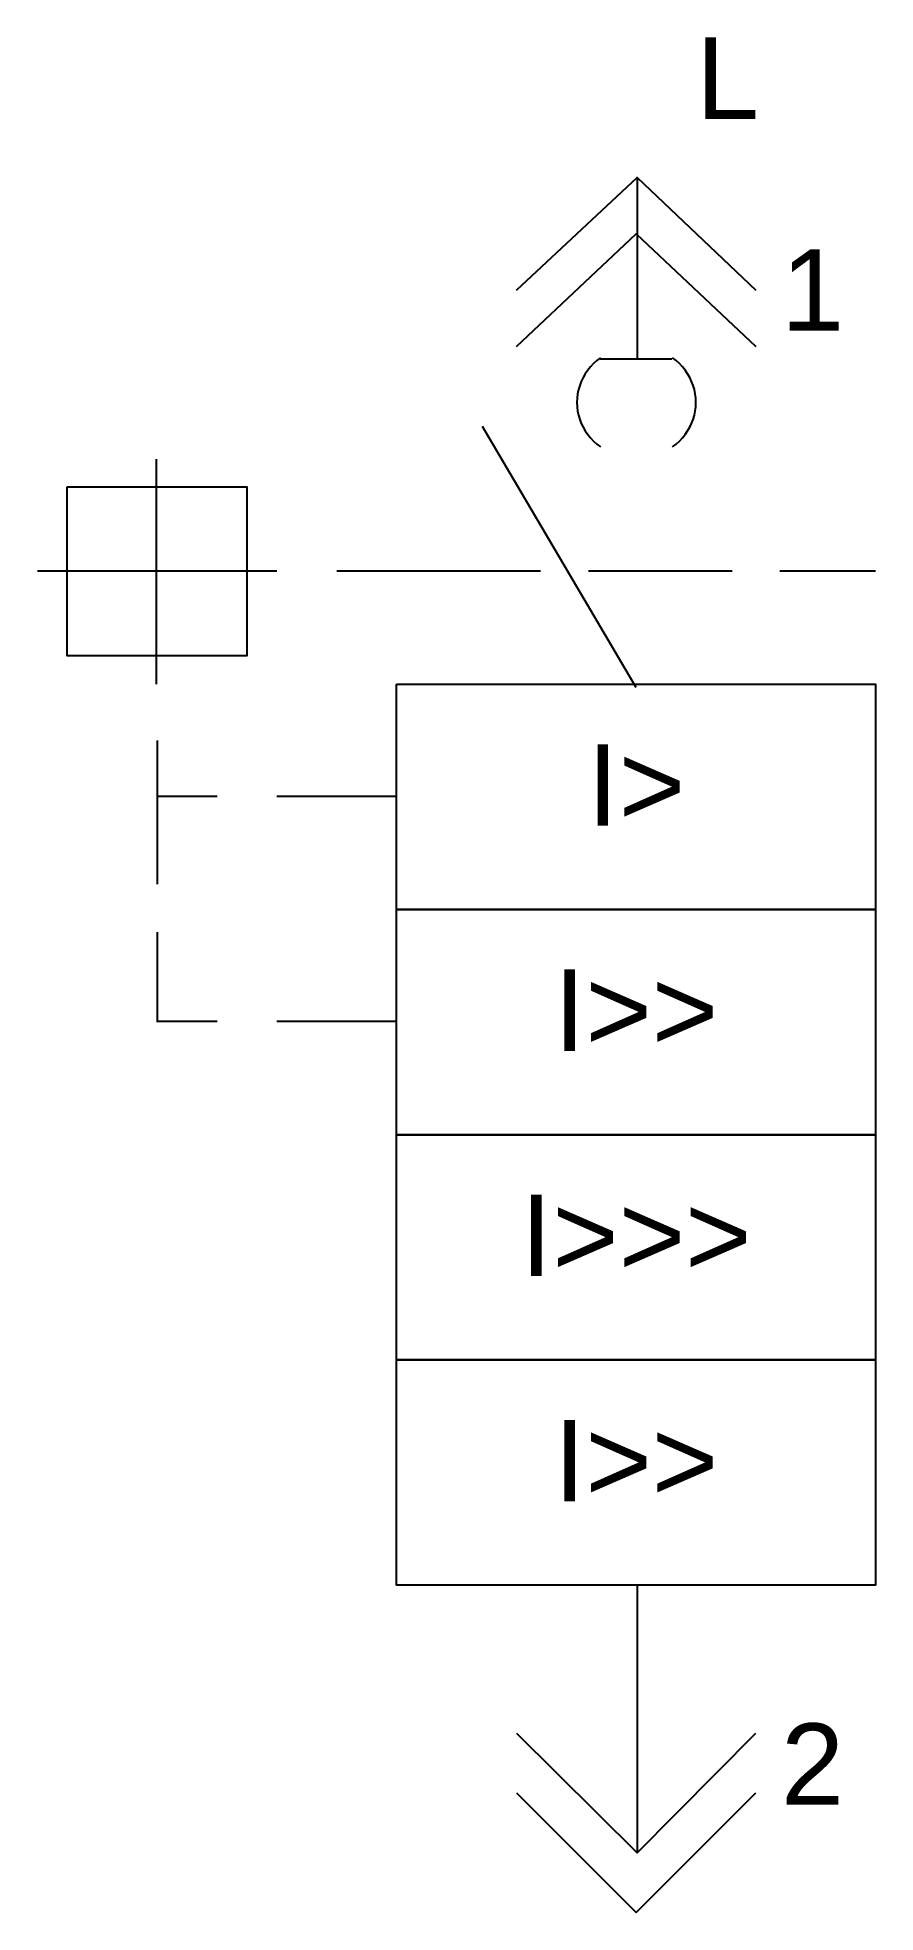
# Model space of a CAD drawing. Header units: millimetres. Extents: x -12.5 to 5, y -36.2 to 2.9.
import ezdxf
from ezdxf.enums import TextEntityAlignment as Align

# ---------------------------------------------------------------- set-up
doc = ezdxf.new("R2010")
doc.units = ezdxf.units.MM
doc.linetypes.add('SVG_3_1', pattern=[4, 3, -1])
doc.layers.get('0').update_dxf_attribs({"linetype": 'CONTINUOUS'})
doc.styles.add('ARIAL', font='arial.ttf')

# ---------------------------------------------------------------- blocks, each defined once
blk = doc.blocks.new('291_E_LV_MLD_IEC60617_acb_lsig_drawout_1p')
at = {"true_color": 0x0000ff}
for p, q in [((0, 0), (0, -3.779)), ((-0.775, -3.788), (0.725, -3.788)), ((-0.025, -10.657), (-3.23, -5.204)), ((-10.049, -5.882), (-10.049, -10.588)), ((-12.525, -8.217), (-7.525, -8.217)), ((-6.275, -8.217), (-5.025, -8.217)), ((-10.025, -12.923), (-8.775, -12.923)), ((-7.525, -12.923), (-5.025, -12.923)), ((-10.025, -17.629), (-8.775, -17.629)), ((-7.525, -17.629), (-5.025, -17.629)), ((0, -29.412), (0, -35))]:
    blk.add_line(p, q, dxfattribs=at)
at = {"linetype": 'SVG_3_1', "true_color": 0x0000ff}
for p, q in [((-5.02, -8.217), (4.975, -8.217)), ((-10.025, -11.765), (-10.025, -17.647))]:
    blk.add_line(p, q, dxfattribs=at)
at = {"true_color": 0x0000ff}
for points in [[(-2.525, -2.353), (0, 0), (2.475, -2.353)], [(-2.525, -3.529), (-0.025, -1.176), (2.475, -3.529)], [(-0.77, -3.769), (-0.844, -3.827), (-0.913, -3.889), (-0.977, -3.956), (-1.034, -4.027), (-1.085, -4.102), (-1.131, -4.18), (-1.169, -4.261), (-1.201, -4.345), (-1.227, -4.431), (-1.245, -4.519), (-1.256, -4.609), (-1.26, -4.701), (-1.256, -4.792), (-1.245, -4.881), (-1.227, -4.969), (-1.201, -5.054), (-1.169, -5.138), (-1.131, -5.219), (-1.085, -5.296), (-1.034, -5.371), (-0.977, -5.442), (-0.913, -5.509), (-0.844, -5.571), (-0.77, -5.629)], [(0.735, -5.629), (0.81, -5.571), (0.879, -5.509), (0.942, -5.442), (0.999, -5.371), (1.051, -5.296), (1.096, -5.219), (1.135, -5.138), (1.167, -5.054), (1.192, -4.969), (1.21, -4.881), (1.221, -4.792), (1.225, -4.701), (1.221, -4.609), (1.21, -4.519), (1.192, -4.431), (1.167, -4.345), (1.135, -4.261), (1.096, -4.18), (1.051, -4.102), (0.999, -4.027), (0.942, -3.956), (0.879, -3.889), (0.81, -3.827), (0.735, -3.769)], [(-2.525, -32.5), (0, -35), (2.475, -32.5)], [(-2.525, -33.75), (-0.025, -36.25), (2.475, -33.75)]]:
    blk.add_lwpolyline(points, dxfattribs=at)
for points in [[(-11.907, -6.464), (-8.157, -6.464), (-8.157, -9.993), (-11.907, -9.993)], [(-5.025, -10.588), (4.975, -10.588), (4.975, -15.294), (-5.025, -15.294)], [(-5.025, -15.294), (4.975, -15.294), (4.975, -20), (-5.025, -20)], [(-5.025, -20), (4.975, -20), (4.975, -24.706), (-5.025, -24.706)], [(-5.025, -24.706), (4.975, -24.706), (4.975, -29.412), (-5.025, -29.412)]]:
    blk.add_lwpolyline(points, close=True, dxfattribs=at)
at = {"true_color": 0x0000ff, "style": 'ARIAL'}
for s, p in [('L', (1.225, 1.225)), ('1', (3, -3.2)), ('2', (3, -34))]:
    blk.add_text(s, height=1.7, dxfattribs=at).set_placement(p)
for s, p in [('I>', (-0.025, -13.541)), ('I>>', (-0.025, -18.247)), ('I>>>', (-0.025, -22.953)), ('I>>', (-0.025, -27.659))]:
    blk.add_text(s, height=1.7, dxfattribs=at).set_placement(p, align=Align.CENTER)
blk.add_attdef('TAG', text='', height=2.5, dxfattribs=at).set_placement((-14.525, -2.2), align=Align.RIGHT)
at = {"color": 7, "style": 'ARIAL'}
for tag, p in [('RATED_CURRENT', (-14.525, -9)), ('BREAKING_CAPACITY', (-14.525, -12)), ('TRIP_UNIT', (-14.525, -15)), ('MANUFACTURER', (-14.525, -18))]:
    blk.add_attdef(tag, text='', height=1.7, dxfattribs=at).set_placement(p, align=Align.RIGHT)

msp = doc.modelspace()

# ---------------------------------------------------------------- block references
msp.add_blockref('291_E_LV_MLD_IEC60617_acb_lsig_drawout_1p', (0, 0))

doc.saveas('drawing.dxf')
